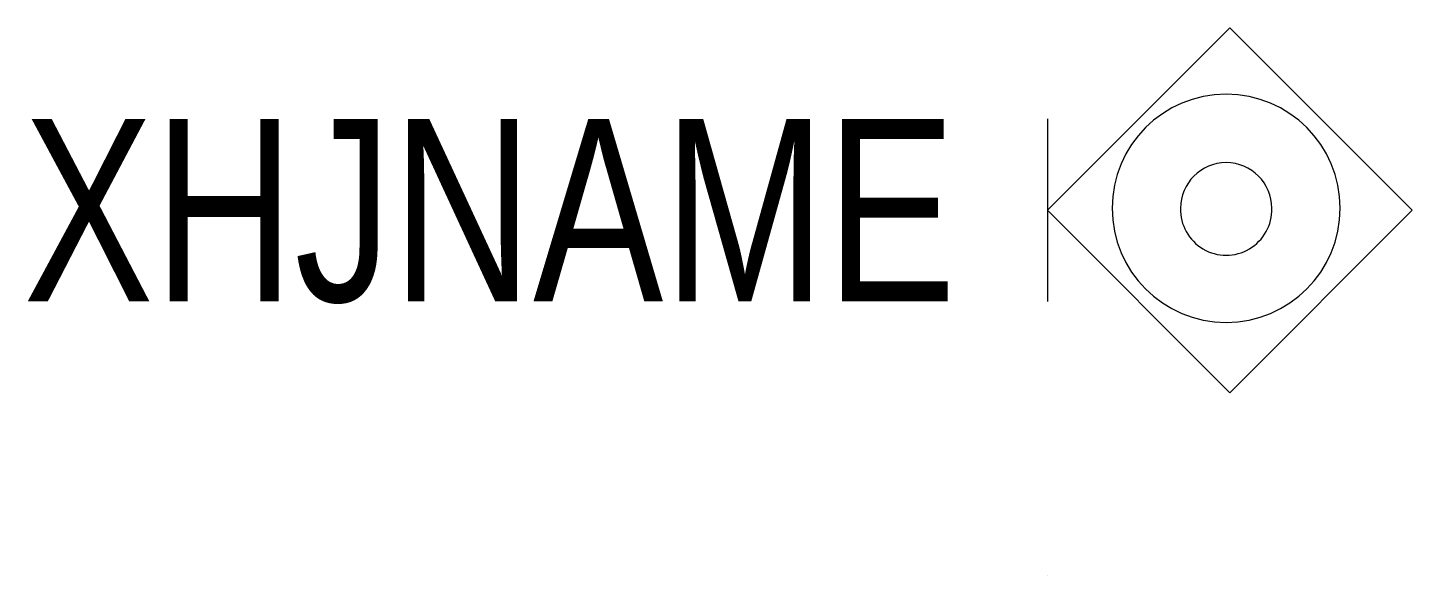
# Model space of a CAD drawing. Extents: x -11.2 to 4, y 0 to 6.
import ezdxf
from ezdxf.enums import TextEntityAlignment as Align

# ---------------------------------------------------------------- set-up
doc = ezdxf.new("R2010")
doc.units = 0
doc.layers.get('0').update_dxf_attribs({"linetype": 'CONTINUOUS'})

msp = doc.modelspace()

# ---------------------------------------------------------------- linework, layer by layer
msp.add_line((0, 0.001), (0, -0.001))
msp.add_lwpolyline([(0, 4), (2, 6), (4, 4), (2, 2)], close=True)
at = {"color": 7}
for points in [[(0.71, 4.021, 1), (3.21, 4.021, 1)], [(1.46, 4.021, 1.029095), (2.46, 4.021, 1)]]:
    msp.add_lwpolyline(points, format="xyb", close=True, dxfattribs=at)
msp.add_lwpolyline([(0, 5), (0, 3)])

# ---------------------------------------------------------------- texts
at = {"width": 0.8}
msp.add_attdef('XHJNAME', text='FX2', height=2, dxfattribs=at).set_placement((-1, 3), align=Align.RIGHT)

doc.saveas('drawing.dxf')
